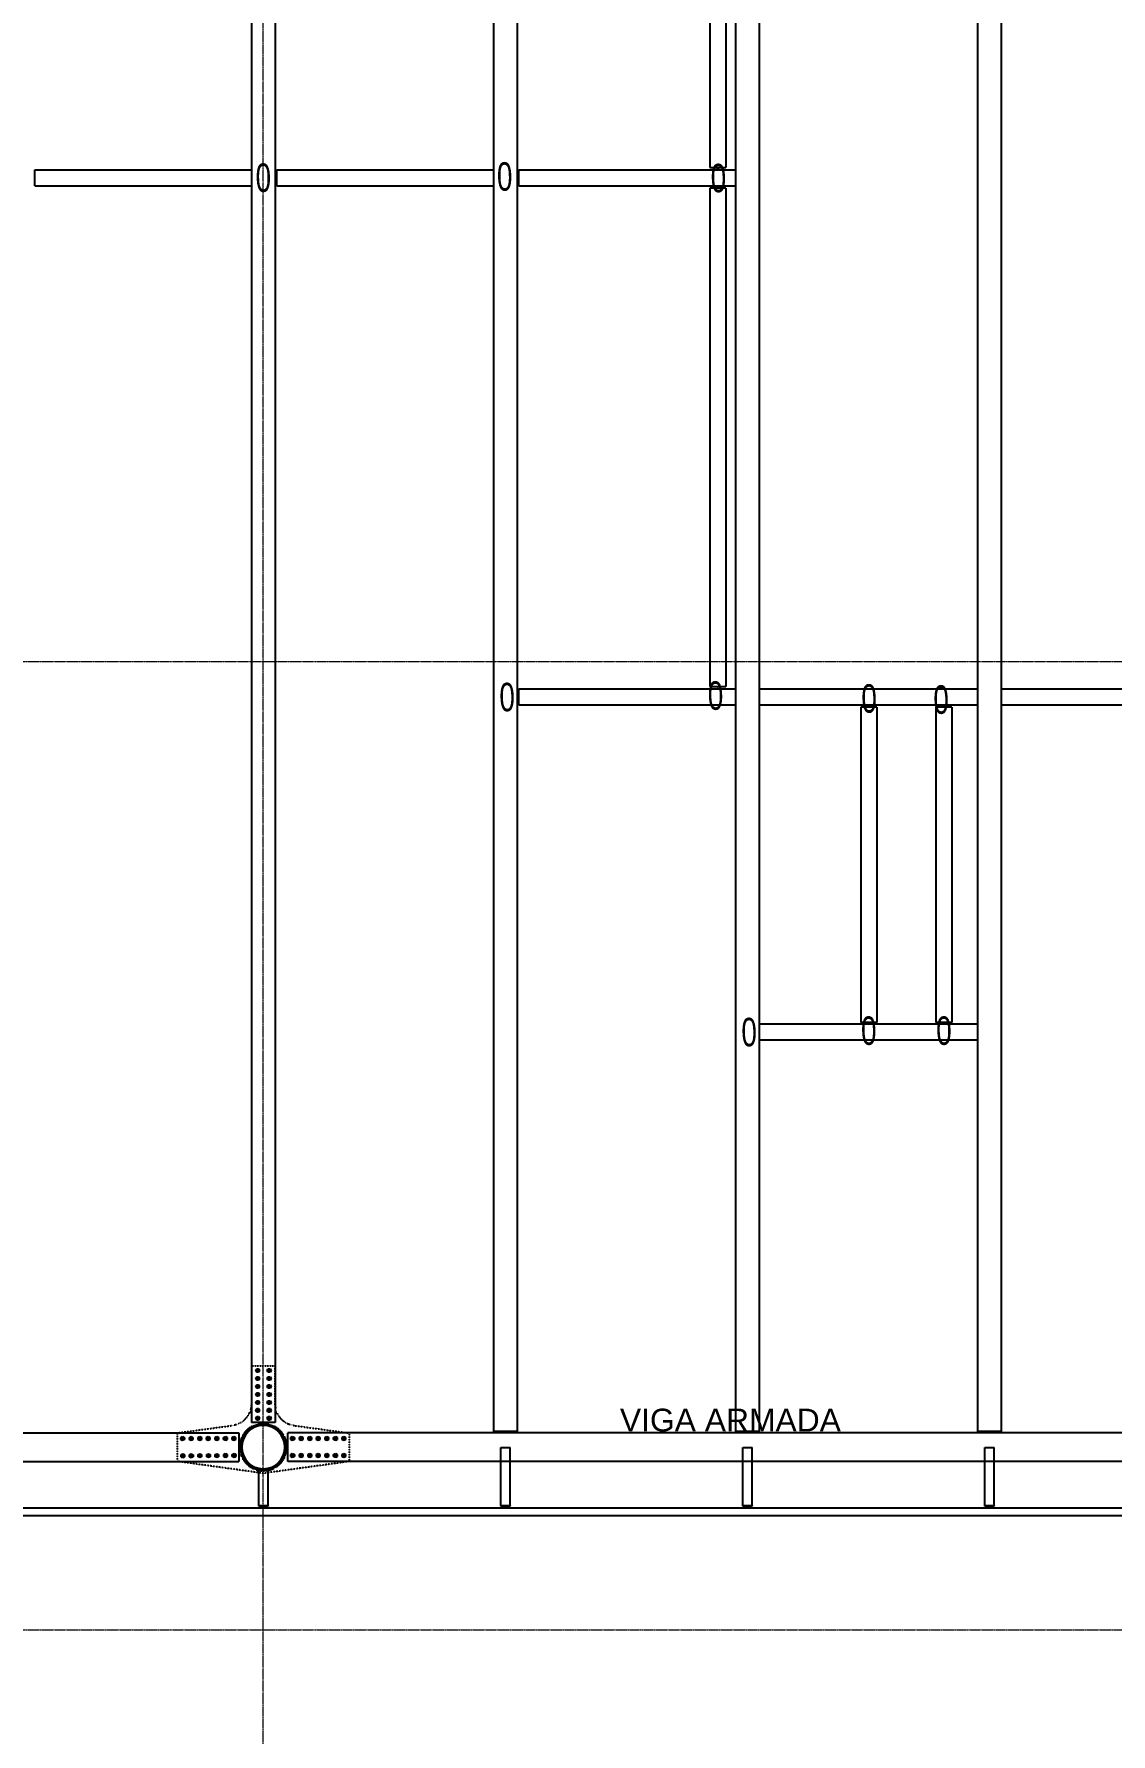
# Model space of a CAD drawing. Header units: millimetres. Extents: x -999 to 93225, y -17477 to 29086.
# Drawn here: x 10879 to 20336, y -766 to 14160 of the extents above; entities that cross this region are included whole.
import ezdxf
from ezdxf.enums import TextEntityAlignment as Align

# ---------------------------------------------------------------- set-up
doc = ezdxf.new("R2010")
doc.units = ezdxf.units.MM
doc.header["$LTSCALE"] = 0.4
doc.linetypes.add('DXK_LINE_DOT2', pattern=[3.9198, 1.9599, -1.9599])
doc.linetypes.add('Grid Line', pattern=[3.33375, 1.905, -0.47625, 0.47625, -0.47625])
doc.layers.get('0').update_dxf_attribs({"color": 255})
for name, color, linetype, lineweight in [('0-3', 250, 'Continuous', 5), ('E_COLUMNAS-1', 1, 'Continuous', 25), ('E_COLUMNAS-3', 1, 'Continuous', 35), ('E_EJES-1', 8, 'Grid Line', 9), ('E_TEXTO', 3, 'Continuous', 9), ('E_VIGAS-1', 254, 'Continuous', 25), ('E_VIGAS-2', 8, 'Continuous', 25), ('S-COLS-HDLN-1', 52, 'Continuous', 9)]:
    doc.layers.add(name, color=color, linetype=linetype, lineweight=lineweight)
doc.styles.add('CX', font='ARIALUNI.ttf', dxfattribs={"width": 0.8, "height": 300})
doc.styles.add('VERDANA', font='arial.ttf')

# ---------------------------------------------------------------- blocks, each defined once
blk = doc.blocks.new('EST_SFM_VIGA-METALICA-SECCION-C - EST_SFM_VIGA-METALICA-UPN160-1509776-_10_00m_N_E_-NIVEL-3 DOC')
at = {"layer": 'E_VIGAS-1'}
for p, q in [((44.822, 0.047), (-44.831, 0.047)), ((-44.831, -0.018), (44.822, -0.018))]:
    blk.add_line(p, q, dxfattribs=at)
blk = doc.blocks.new('DCTIB_CNI_EST_MOD-1A-FAC_0001_rvt-2-_10_00m_N_E_-NIVEL-3 DOC')
at = {"layer": 'E_VIGAS-1'}
for p, q in [((-72.078, 142.261), (-71.996, 142.261)), ((-72.078, 141.749), (-72.078, 142.261)), ((-71.996, 141.749), (-71.996, 142.261)), ((-69.953, 142.261), (-69.871, 142.261)), ((-69.953, 141.749), (-69.953, 142.261)), ((-69.871, 141.749), (-69.871, 142.261)), ((-67.828, 142.261), (-67.746, 142.261)), ((-67.828, 141.749), (-67.828, 142.261)), ((-67.746, 141.749), (-67.746, 142.261)), ((-74.203, 142.063), (-74.121, 142.063)), ((-74.203, 141.749), (-74.203, 142.063)), ((-74.121, 141.749), (-74.121, 142.063)), ((-74.121, 141.749), (-74.203, 141.749)), ((-74.203, 141.748), (-74.203, 141.749)), ((-74.203, 141.749), (-74.121, 141.749)), ((-74.175, 141.748), (-74.203, 141.748)), ((-74.164, 141.743), (-74.164, 141.748)), ((-74.164, 141.729), (-74.164, 141.743)), ((-74.159, 141.748), (-74.159, 141.743)), ((-74.159, 141.743), (-74.159, 141.729)), ((-74.121, 141.748), (-74.149, 141.748)), ((-74.121, 141.749), (-74.121, 141.748)), ((-71.996, 141.749), (-72.078, 141.749)), ((-72.078, 141.748), (-72.078, 141.749)), ((-72.078, 141.749), (-71.996, 141.749)), ((-72.05, 141.748), (-72.078, 141.748)), ((-72.039, 141.743), (-72.039, 141.748)), ((-72.039, 141.729), (-72.039, 141.743)), ((-72.034, 141.748), (-72.034, 141.743)), ((-72.034, 141.743), (-72.034, 141.729)), ((-71.996, 141.748), (-72.024, 141.748)), ((-71.996, 141.749), (-71.996, 141.748)), ((-69.871, 141.749), (-69.953, 141.749)), ((-69.953, 141.748), (-69.953, 141.749)), ((-69.953, 141.749), (-69.871, 141.749)), ((-69.925, 141.748), (-69.953, 141.748)), ((-69.914, 141.743), (-69.914, 141.748)), ((-69.914, 141.729), (-69.914, 141.743)), ((-69.909, 141.748), (-69.909, 141.743)), ((-69.909, 141.743), (-69.909, 141.729)), ((-69.871, 141.748), (-69.899, 141.748)), ((-69.871, 141.749), (-69.871, 141.748)), ((-67.746, 141.749), (-67.828, 141.749)), ((-67.828, 141.748), (-67.828, 141.749)), ((-67.828, 141.749), (-67.746, 141.749)), ((-67.8, 141.748), (-67.828, 141.748)), ((-67.789, 141.743), (-67.789, 141.748)), ((-67.789, 141.729), (-67.789, 141.743)), ((-67.784, 141.748), (-67.784, 141.743)), ((-67.784, 141.743), (-67.784, 141.729)), ((-67.746, 141.748), (-67.774, 141.748)), ((-67.746, 141.749), (-67.746, 141.748))]:
    blk.add_line(p, q, dxfattribs=at)
for points, knots in [([(-74.175, 141.748), (-74.174, 141.748), (-74.173, 141.748), (-74.17, 141.748), (-74.168, 141.747), (-74.166, 141.747), (-74.165, 141.745), (-74.164, 141.744), (-74.164, 141.743)], [0, 0, 0, 0, 0.142857, 0.285714, 0.428571, 0.571429, 0.785714, 1, 1, 1, 1]), ([(-74.164, 141.743), (-74.164, 141.744), (-74.165, 141.746), (-74.166, 141.747), (-74.168, 141.747), (-74.169, 141.748), (-74.17, 141.748), (-74.172, 141.748), (-74.174, 141.748), (-74.175, 141.748)], [0, 0, 0, 0, 0.285714, 0.428571, 0.571429, 0.678571, 0.732143, 0.785714, 1, 1, 1, 1]), ([(-74.149, 141.748), (-74.15, 141.748), (-74.151, 141.748), (-74.154, 141.748), (-74.156, 141.747), (-74.158, 141.747), (-74.159, 141.745), (-74.159, 141.744), (-74.159, 141.743)], [0, 0, 0, 0, 0.142857, 0.285714, 0.428571, 0.571429, 0.785714, 1, 1, 1, 1]), ([(-74.159, 141.743), (-74.159, 141.744), (-74.159, 141.746), (-74.157, 141.747), (-74.156, 141.747), (-74.154, 141.748), (-74.153, 141.748), (-74.152, 141.748), (-74.15, 141.748), (-74.149, 141.748)], [0, 0, 0, 0, 0.285714, 0.428571, 0.571429, 0.678571, 0.732143, 0.785714, 1, 1, 1, 1]), ([(-72.05, 141.748), (-72.049, 141.748), (-72.048, 141.748), (-72.045, 141.748), (-72.043, 141.747), (-72.041, 141.747), (-72.04, 141.745), (-72.039, 141.744), (-72.039, 141.743)], [0, 0, 0, 0, 0.142857, 0.285714, 0.428571, 0.571429, 0.785714, 1, 1, 1, 1]), ([(-72.039, 141.743), (-72.039, 141.744), (-72.04, 141.746), (-72.041, 141.747), (-72.043, 141.747), (-72.044, 141.748), (-72.045, 141.748), (-72.047, 141.748), (-72.049, 141.748), (-72.05, 141.748)], [0, 0, 0, 0, 0.285714, 0.428571, 0.571429, 0.678571, 0.732143, 0.785714, 1, 1, 1, 1]), ([(-72.024, 141.748), (-72.025, 141.748), (-72.026, 141.748), (-72.029, 141.748), (-72.031, 141.747), (-72.033, 141.747), (-72.034, 141.745), (-72.034, 141.744), (-72.034, 141.743)], [0, 0, 0, 0, 0.142857, 0.285714, 0.428571, 0.571429, 0.785714, 1, 1, 1, 1]), ([(-72.034, 141.743), (-72.034, 141.744), (-72.034, 141.746), (-72.032, 141.747), (-72.031, 141.747), (-72.029, 141.748), (-72.028, 141.748), (-72.027, 141.748), (-72.025, 141.748), (-72.024, 141.748)], [0, 0, 0, 0, 0.285714, 0.428571, 0.571429, 0.678571, 0.732143, 0.785714, 1, 1, 1, 1]), ([(-69.925, 141.748), (-69.924, 141.748), (-69.923, 141.748), (-69.92, 141.748), (-69.918, 141.747), (-69.916, 141.747), (-69.915, 141.745), (-69.914, 141.744), (-69.914, 141.743)], [0, 0, 0, 0, 0.142857, 0.285714, 0.428571, 0.571429, 0.785714, 1, 1, 1, 1]), ([(-69.914, 141.743), (-69.914, 141.744), (-69.915, 141.746), (-69.916, 141.747), (-69.918, 141.747), (-69.919, 141.748), (-69.92, 141.748), (-69.922, 141.748), (-69.924, 141.748), (-69.925, 141.748)], [0, 0, 0, 0, 0.285714, 0.428571, 0.571429, 0.678571, 0.732143, 0.785714, 1, 1, 1, 1]), ([(-69.899, 141.748), (-69.9, 141.748), (-69.901, 141.748), (-69.904, 141.748), (-69.906, 141.747), (-69.908, 141.747), (-69.909, 141.745), (-69.909, 141.744), (-69.909, 141.743)], [0, 0, 0, 0, 0.142857, 0.285714, 0.428571, 0.571429, 0.785714, 1, 1, 1, 1]), ([(-69.909, 141.743), (-69.909, 141.744), (-69.909, 141.746), (-69.907, 141.747), (-69.906, 141.747), (-69.904, 141.748), (-69.903, 141.748), (-69.902, 141.748), (-69.9, 141.748), (-69.899, 141.748)], [0, 0, 0, 0, 0.285714, 0.428571, 0.571429, 0.678571, 0.732143, 0.785714, 1, 1, 1, 1]), ([(-67.8, 141.748), (-67.799, 141.748), (-67.798, 141.748), (-67.795, 141.748), (-67.793, 141.747), (-67.791, 141.747), (-67.79, 141.745), (-67.789, 141.744), (-67.789, 141.743)], [0, 0, 0, 0, 0.142857, 0.285714, 0.428571, 0.571429, 0.785714, 1, 1, 1, 1]), ([(-67.789, 141.743), (-67.789, 141.744), (-67.79, 141.746), (-67.791, 141.747), (-67.793, 141.747), (-67.794, 141.748), (-67.795, 141.748), (-67.797, 141.748), (-67.799, 141.748), (-67.8, 141.748)], [0, 0, 0, 0, 0.285714, 0.428571, 0.571429, 0.678571, 0.732143, 0.785714, 1, 1, 1, 1]), ([(-67.774, 141.748), (-67.775, 141.748), (-67.776, 141.748), (-67.779, 141.748), (-67.781, 141.747), (-67.783, 141.747), (-67.784, 141.745), (-67.784, 141.744), (-67.784, 141.743)], [0, 0, 0, 0, 0.142857, 0.285714, 0.428571, 0.571429, 0.785714, 1, 1, 1, 1]), ([(-67.784, 141.743), (-67.784, 141.744), (-67.784, 141.746), (-67.782, 141.747), (-67.781, 141.747), (-67.779, 141.748), (-67.778, 141.748), (-67.777, 141.748), (-67.775, 141.748), (-67.774, 141.748)], [0, 0, 0, 0, 0.285714, 0.428571, 0.571429, 0.678571, 0.732143, 0.785714, 1, 1, 1, 1])]:
    blk.add_open_spline(points, degree=3, knots=knots, dxfattribs=at)
blk.add_blockref('EST_SFM_VIGA-METALICA-SECCION-C - EST_SFM_VIGA-METALICA-UPN160-1509776-_10_00m_N_E_-NIVEL-3 DOC', (-41.042, 141.682), dxfattribs=at)
blk = doc.blocks.new('EST_SFM_VIGA-METALICA-SECCION-H - EST_SFM_VIGA-METALICA_ARMADA250x830x25x10-2649218-_10_00m_N_E_-NIVEL-3 DOC')
at = {"layer": 'E_VIGAS-2'}
for p, q in [((-4.034, -0.125), (-4.034, 0.125)), ((-4.034, 0.125), (4.034, 0.125)), ((4.034, 0.125), (4.034, -0.125)), ((-4.034, -0.125), (4.034, -0.125))]:
    blk.add_line(p, q, dxfattribs=at)
blk = doc.blocks.new('EST_SCM_COLUMNA-METALICA-SECCION-CIRCULAR - EST_SCM_COLUMNA-TUBULAR-CIRCULAR_PTEØ_16__e_12_7mm-V40-_10_00m_N_E_-NIVEL-3 DOC')
at = {"layer": 'S-COLS-HDLN-1'}
h = blk.add_hatch(dxfattribs=at)
h.set_pattern_fill('FP_8', color=256, style=0, pattern_type=2)
h.set_pattern_definition([(45, (-142.266, -74.162), (-0.15909903, 0.15909903), [])])
h.paths.add_polyline_path([(-0.203, 0), (-0.197, -0.049), (-0.18, -0.094), (-0.152, -0.135), (-0.115, -0.167), (-0.072, -0.19), (-0.02, -0.202), (0.024, -0.202), (0.072, -0.19), (0.115, -0.167), (0.152, -0.135), (0.182, -0.089), (0.198, -0.046), (0.202, 0.006), (0.197, 0.049), (0.18, 0.094), (0.152, 0.135), (0.115, 0.167), (0.068, 0.191), (0.02, 0.202), (-0.024, 0.202), (-0.072, 0.19), (-0.115, 0.167), (-0.152, 0.135), (-0.182, 0.089), (-0.198, 0.046), (-0.203, 0)])
h.paths.add_polyline_path([(-0.19, 0), (-0.184, 0.049), (-0.165, 0.094), (-0.143, 0.126), (-0.108, 0.157), (-0.068, 0.178), (-0.02, 0.189), (0.024, 0.189), (0.072, 0.176), (0.108, 0.157), (0.143, 0.126), (0.169, 0.089), (0.185, 0.046), (0.19, -0.006), (0.185, -0.046), (0.169, -0.089), (0.143, -0.126), (0.108, -0.157), (0.068, -0.178), (0.02, -0.189), (-0.024, -0.189), (-0.068, -0.178), (-0.108, -0.157), (-0.143, -0.126), (-0.169, -0.089), (-0.185, -0.046)])
at = {"layer": 'E_COLUMNAS-1'}
for radius, start, end in [(0.203, 360, 180), (0.19, 0, 180), (0.203, 180, 360), (0.19, 180, 0)]:
    blk.add_arc((0, 0), radius, start, end, dxfattribs=at)
blk = doc.blocks.new('Bolt-72574620-1856 - 1471')
at = {"color": 253, "linetype": 'Continuous'}
for p, q in [((21466, 7867), (21481, 7876)), ((21466, 7850), (21466, 7867)), ((21481, 7841), (21466, 7850)), ((21481, 7876), (21496, 7867)), ((21496, 7850), (21481, 7841)), ((21496, 7867), (21496, 7850)), ((21541, 7867), (21556, 7876)), ((21541, 7850), (21541, 7867)), ((21556, 7841), (21541, 7850)), ((21556, 7876), (21571, 7867)), ((21571, 7850), (21556, 7841)), ((21571, 7867), (21571, 7850)), ((21616, 7867), (21631, 7876)), ((21616, 7850), (21616, 7867)), ((21631, 7841), (21616, 7850)), ((21631, 7876), (21646, 7867)), ((21646, 7850), (21631, 7841)), ((21646, 7867), (21646, 7850)), ((21691, 7867), (21706, 7876)), ((21691, 7850), (21691, 7867)), ((21706, 7841), (21691, 7850)), ((21706, 7876), (21721, 7867)), ((21721, 7850), (21706, 7841)), ((21721, 7867), (21721, 7850)), ((21766, 7867), (21781, 7876)), ((21766, 7850), (21766, 7867)), ((21781, 7841), (21766, 7850)), ((21781, 7876), (21796, 7867)), ((21796, 7850), (21781, 7841)), ((21796, 7867), (21796, 7850)), ((21841, 7867), (21856, 7876)), ((21841, 7850), (21841, 7867)), ((21856, 7841), (21841, 7850)), ((21856, 7876), (21871, 7867)), ((21871, 7850), (21856, 7841)), ((21871, 7867), (21871, 7850)), ((21916, 7867), (21931, 7876)), ((21916, 7850), (21916, 7867)), ((21931, 7841), (21916, 7850)), ((21931, 7876), (21946, 7867)), ((21946, 7850), (21931, 7841)), ((21946, 7867), (21946, 7850)), ((21466, 7717), (21481, 7726)), ((21466, 7700), (21466, 7717)), ((21481, 7691), (21466, 7700)), ((21481, 7726), (21496, 7717)), ((21496, 7700), (21481, 7691)), ((21496, 7717), (21496, 7700)), ((21541, 7717), (21556, 7726)), ((21541, 7700), (21541, 7717)), ((21556, 7691), (21541, 7700)), ((21556, 7726), (21571, 7717)), ((21571, 7700), (21556, 7691)), ((21571, 7717), (21571, 7700)), ((21616, 7717), (21631, 7726)), ((21616, 7700), (21616, 7717)), ((21631, 7691), (21616, 7700)), ((21631, 7726), (21646, 7717)), ((21646, 7700), (21631, 7691)), ((21646, 7717), (21646, 7700)), ((21691, 7717), (21706, 7726)), ((21691, 7700), (21691, 7717)), ((21706, 7691), (21691, 7700)), ((21706, 7726), (21721, 7717)), ((21721, 7700), (21706, 7691)), ((21721, 7717), (21721, 7700)), ((21766, 7717), (21781, 7726)), ((21766, 7700), (21766, 7717)), ((21781, 7691), (21766, 7700)), ((21781, 7726), (21796, 7717)), ((21796, 7700), (21781, 7691)), ((21796, 7717), (21796, 7700)), ((21841, 7717), (21856, 7726)), ((21841, 7700), (21841, 7717)), ((21856, 7691), (21841, 7700)), ((21856, 7726), (21871, 7717)), ((21871, 7700), (21856, 7691)), ((21871, 7717), (21871, 7700)), ((21916, 7717), (21931, 7726)), ((21916, 7700), (21916, 7717)), ((21931, 7691), (21916, 7700)), ((21931, 7726), (21946, 7717)), ((21946, 7700), (21931, 7691)), ((21946, 7717), (21946, 7700))]:
    blk.add_line(p, q, dxfattribs=at)
for centre, radius, start, end in [((21481, 7858), 11.5, 18, 198), ((21481, 7858), 11.5, 198, 18), ((21481, 7858), 10, 90, 270), ((21481, 7858), 10, 270, 90), ((21556, 7858), 11.5, 18, 198), ((21556, 7858), 11.5, 198, 18), ((21556, 7858), 10, 90, 270), ((21556, 7858), 10, 270, 90), ((21631, 7858), 11.5, 18, 198), ((21631, 7858), 11.5, 198, 18), ((21631, 7858), 10, 90, 270), ((21631, 7858), 10, 270, 90), ((21706, 7858), 11.5, 18, 198), ((21706, 7858), 11.5, 198, 18), ((21706, 7858), 10, 90, 270), ((21706, 7858), 10, 270, 90), ((21781, 7858), 11.5, 18, 198), ((21781, 7858), 11.5, 198, 18), ((21781, 7858), 10, 90, 270), ((21781, 7858), 10, 270, 90), ((21856, 7858), 11.5, 18, 198), ((21856, 7858), 11.5, 198, 18), ((21856, 7858), 10, 90, 270), ((21856, 7858), 10, 270, 90), ((21931, 7858), 11.5, 18, 198), ((21931, 7858), 11.5, 198, 18), ((21931, 7858), 10, 90, 270), ((21931, 7858), 10, 270, 90), ((21481, 7708), 11.5, 18, 198), ((21481, 7708), 11.5, 198, 18), ((21481, 7708), 10, 90, 270), ((21481, 7708), 10, 270, 90), ((21556, 7708), 11.5, 18, 198), ((21556, 7708), 11.5, 198, 18), ((21556, 7708), 10, 90, 270), ((21556, 7708), 10, 270, 90), ((21631, 7708), 11.5, 18, 198), ((21631, 7708), 11.5, 198, 18), ((21631, 7708), 10, 90, 270), ((21631, 7708), 10, 270, 90), ((21706, 7708), 11.5, 18, 198), ((21706, 7708), 11.5, 198, 18), ((21706, 7708), 10, 90, 270), ((21706, 7708), 10, 270, 90), ((21781, 7708), 11.5, 18, 198), ((21781, 7708), 11.5, 198, 18), ((21781, 7708), 10, 90, 270), ((21781, 7708), 10, 270, 90), ((21856, 7708), 11.5, 18, 198), ((21856, 7708), 11.5, 198, 18), ((21856, 7708), 10, 90, 270), ((21856, 7708), 10, 270, 90), ((21931, 7708), 11.5, 18, 198), ((21931, 7708), 11.5, 198, 18), ((21931, 7708), 10, 90, 270), ((21931, 7708), 10, 270, 90)]:
    blk.add_arc(centre, radius, start, end, dxfattribs=at)
blk = doc.blocks.new('Part-72574620-1855 - 1471')
at = {"color": 253, "linetype": 'DXK_LINE_DOT2'}
for p, q in [((21123, 8171), (21123, 8496)), ((21123, 8496), (21323, 8496)), ((21323, 8496), (21323, 8170)), ((21115, 8114), (21123, 8171)), ((21323, 8170), (21332, 8114)), ((20470, 7908), (20950, 7973)), ((20950, 7973), (21005, 7988)), ((21441, 7988), (21496, 7972)), ((21496, 7972), (21976, 7907)), ((20470, 7658), (20470, 7908)), ((21976, 7907), (21976, 7657)), ((21224, 7553), (20470, 7658)), ((21976, 7657), (21224, 7553))]:
    blk.add_line(p, q, dxfattribs=at)
for centre, radius, start, end in [((20923, 8171), 200, 294.1241, 343.531), ((21523, 8170), 200, 196.4555, 245.8218), ((21223, 7783), 208, 80, 260), ((21223, 7783), 208, 260, 80)]:
    blk.add_arc(centre, radius, start, end, dxfattribs=at)
blk = doc.blocks.new('Bolt-72574620-1857 - 1471')
at = {"color": 253, "linetype": 'Continuous'}
for p, q in [((20500, 7866), (20515, 7875)), ((20500, 7849), (20500, 7866)), ((20515, 7840), (20500, 7849)), ((20515, 7875), (20530, 7866)), ((20530, 7849), (20515, 7840)), ((20530, 7866), (20530, 7849)), ((20575, 7866), (20590, 7875)), ((20575, 7849), (20575, 7866)), ((20590, 7840), (20575, 7849)), ((20590, 7875), (20605, 7866)), ((20605, 7849), (20590, 7840)), ((20605, 7866), (20605, 7849)), ((20650, 7867), (20665, 7875)), ((20650, 7849), (20650, 7867)), ((20665, 7841), (20650, 7849)), ((20665, 7875), (20680, 7867)), ((20680, 7849), (20665, 7841)), ((20680, 7867), (20680, 7849)), ((20725, 7867), (20740, 7875)), ((20725, 7849), (20725, 7867)), ((20740, 7841), (20725, 7849)), ((20740, 7875), (20755, 7867)), ((20755, 7849), (20740, 7841)), ((20755, 7867), (20755, 7849)), ((20800, 7867), (20815, 7875)), ((20800, 7849), (20800, 7867)), ((20815, 7841), (20800, 7849)), ((20815, 7875), (20830, 7867)), ((20830, 7849), (20815, 7841)), ((20830, 7867), (20830, 7849)), ((20875, 7867), (20890, 7876)), ((20875, 7850), (20875, 7867)), ((20890, 7841), (20875, 7850)), ((20890, 7876), (20905, 7867)), ((20905, 7850), (20890, 7841)), ((20905, 7867), (20905, 7850)), ((20950, 7867), (20965, 7876)), ((20950, 7850), (20950, 7867)), ((20965, 7841), (20950, 7850)), ((20965, 7876), (20980, 7867)), ((20980, 7850), (20965, 7841)), ((20980, 7867), (20980, 7850)), ((20501, 7716), (20516, 7725)), ((20501, 7699), (20501, 7716)), ((20516, 7690), (20501, 7699)), ((20516, 7725), (20531, 7716)), ((20531, 7699), (20516, 7690)), ((20531, 7716), (20531, 7699)), ((20576, 7716), (20591, 7725)), ((20576, 7699), (20576, 7716)), ((20591, 7690), (20576, 7699)), ((20591, 7725), (20606, 7716)), ((20606, 7699), (20591, 7690)), ((20606, 7716), (20606, 7699)), ((20651, 7717), (20666, 7725)), ((20651, 7699), (20651, 7717)), ((20666, 7691), (20651, 7699)), ((20666, 7725), (20681, 7717)), ((20681, 7699), (20666, 7691)), ((20681, 7717), (20681, 7699)), ((20726, 7717), (20741, 7725)), ((20726, 7699), (20726, 7717)), ((20741, 7691), (20726, 7699)), ((20741, 7725), (20756, 7717)), ((20756, 7699), (20741, 7691)), ((20756, 7717), (20756, 7699)), ((20801, 7717), (20816, 7725)), ((20801, 7699), (20801, 7717)), ((20816, 7691), (20801, 7699)), ((20816, 7725), (20831, 7717)), ((20831, 7699), (20816, 7691)), ((20831, 7717), (20831, 7699)), ((20876, 7717), (20891, 7726)), ((20876, 7700), (20876, 7717)), ((20891, 7691), (20876, 7700)), ((20891, 7726), (20906, 7717)), ((20906, 7700), (20891, 7691)), ((20906, 7717), (20906, 7700)), ((20951, 7717), (20966, 7726)), ((20951, 7700), (20951, 7717)), ((20966, 7691), (20951, 7700)), ((20966, 7726), (20981, 7717)), ((20981, 7700), (20966, 7691)), ((20981, 7717), (20981, 7700))]:
    blk.add_line(p, q, dxfattribs=at)
for centre, radius, start, end in [((20515, 7858), 11.5, 18.0825, 198.0825), ((20515, 7858), 11.5, 198.0825, 18.0825), ((20515, 7858), 10, 90.0825, 270.0825), ((20515, 7858), 10, 270.0825, 90.0825), ((20590, 7858), 11.5, 18.0825, 198.0825), ((20590, 7858), 11.5, 198.0825, 18.0825), ((20590, 7858), 10, 90.0825, 270.0825), ((20590, 7858), 10, 270.0825, 90.0825), ((20665, 7858), 11.5, 18.0825, 198.0825), ((20665, 7858), 11.5, 198.0825, 18.0825), ((20665, 7858), 10, 90.0825, 270.0825), ((20665, 7858), 10, 270.0825, 90.0825), ((20740, 7858), 11.5, 18.0825, 198.0825), ((20740, 7858), 11.5, 198.0825, 18.0825), ((20740, 7858), 10, 90.0825, 270.0825), ((20740, 7858), 10, 270.0825, 90.0825), ((20815, 7858), 11.5, 18.0825, 198.0825), ((20815, 7858), 11.5, 198.0825, 18.0825), ((20815, 7858), 10, 90.0825, 270.0825), ((20815, 7858), 10, 270.0825, 90.0825), ((20890, 7858), 11.5, 18.0825, 198.0825), ((20890, 7858), 11.5, 198.0825, 18.0825), ((20890, 7858), 10, 90.0825, 270.0825), ((20890, 7858), 10, 270.0825, 90.0825), ((20965, 7858), 11.5, 18.0825, 198.0825), ((20965, 7858), 11.5, 198.0825, 18.0825), ((20965, 7858), 10, 90.0825, 270.0825), ((20965, 7858), 10, 270.0825, 90.0825), ((20516, 7708), 11.5, 18.0825, 198.0825), ((20516, 7708), 11.5, 198.0825, 18.0825), ((20516, 7708), 10, 90.0825, 270.0825), ((20516, 7708), 10, 270.0825, 90.0825), ((20591, 7708), 11.5, 18.0825, 198.0825), ((20591, 7708), 11.5, 198.0825, 18.0825), ((20591, 7708), 10, 90.0825, 270.0825), ((20591, 7708), 10, 270.0825, 90.0825), ((20666, 7708), 11.5, 18.0825, 198.0825), ((20666, 7708), 11.5, 198.0825, 18.0825), ((20666, 7708), 10, 90.0825, 270.0825), ((20666, 7708), 10, 270.0825, 90.0825), ((20741, 7708), 11.5, 18.0825, 198.0825), ((20741, 7708), 11.5, 198.0825, 18.0825), ((20741, 7708), 10, 90.0825, 270.0825), ((20741, 7708), 10, 270.0825, 90.0825), ((20816, 7708), 11.5, 18.0825, 198.0825), ((20816, 7708), 11.5, 198.0825, 18.0825), ((20816, 7708), 10, 90.0825, 270.0825), ((20816, 7708), 10, 270.0825, 90.0825), ((20891, 7708), 11.5, 18.0825, 198.0825), ((20891, 7708), 11.5, 198.0825, 18.0825), ((20891, 7708), 10, 90.0825, 270.0825), ((20891, 7708), 10, 270.0825, 90.0825), ((20966, 7708), 11.5, 18.0825, 198.0825), ((20966, 7708), 11.5, 198.0825, 18.0825), ((20966, 7708), 10, 90.0825, 270.0825), ((20966, 7708), 10, 270.0825, 90.0825)]:
    blk.add_arc(centre, radius, start, end, dxfattribs=at)
blk = doc.blocks.new('Bolt-72574620-3450 - 1471')
at = {"color": 253, "linetype": 'Continuous'}
for p, q in [((21156, 8456), (21165, 8471)), ((21165, 8441), (21156, 8456)), ((21156, 8386), (21165, 8401)), ((21165, 8371), (21156, 8386)), ((21165, 8471), (21182, 8471)), ((21182, 8441), (21165, 8441)), ((21165, 8401), (21182, 8401)), ((21182, 8371), (21165, 8371)), ((21182, 8471), (21191, 8456)), ((21191, 8456), (21182, 8441)), ((21182, 8401), (21191, 8386)), ((21191, 8386), (21182, 8371)), ((21256, 8456), (21265, 8471)), ((21265, 8441), (21256, 8456)), ((21256, 8386), (21265, 8401)), ((21265, 8371), (21256, 8386)), ((21265, 8471), (21282, 8471)), ((21282, 8441), (21265, 8441)), ((21265, 8401), (21282, 8401)), ((21282, 8371), (21265, 8371)), ((21282, 8471), (21291, 8456)), ((21291, 8456), (21282, 8441)), ((21282, 8401), (21291, 8386)), ((21291, 8386), (21282, 8371)), ((21156, 8316), (21165, 8331)), ((21165, 8301), (21156, 8316)), ((21156, 8246), (21165, 8261)), ((21165, 8231), (21156, 8246)), ((21165, 8331), (21182, 8331)), ((21182, 8301), (21165, 8301)), ((21165, 8261), (21182, 8261)), ((21182, 8231), (21165, 8231)), ((21182, 8331), (21191, 8316)), ((21191, 8316), (21182, 8301)), ((21182, 8261), (21191, 8246)), ((21191, 8246), (21182, 8231)), ((21256, 8316), (21265, 8331)), ((21265, 8301), (21256, 8316)), ((21256, 8246), (21265, 8261)), ((21265, 8231), (21256, 8246)), ((21265, 8331), (21282, 8331)), ((21282, 8301), (21265, 8301)), ((21265, 8261), (21282, 8261)), ((21282, 8231), (21265, 8231)), ((21282, 8331), (21291, 8316)), ((21291, 8316), (21282, 8301)), ((21282, 8261), (21291, 8246)), ((21291, 8246), (21282, 8231)), ((21156, 8176), (21165, 8191)), ((21165, 8161), (21156, 8176)), ((21156, 8106), (21165, 8121)), ((21165, 8091), (21156, 8106)), ((21165, 8191), (21182, 8191)), ((21182, 8161), (21165, 8161)), ((21165, 8121), (21182, 8121)), ((21182, 8091), (21165, 8091)), ((21182, 8191), (21191, 8176)), ((21191, 8176), (21182, 8161)), ((21182, 8121), (21191, 8106)), ((21191, 8106), (21182, 8091)), ((21256, 8176), (21265, 8191)), ((21265, 8161), (21256, 8176)), ((21256, 8106), (21265, 8121)), ((21265, 8091), (21256, 8106)), ((21265, 8191), (21282, 8191)), ((21282, 8161), (21265, 8161)), ((21265, 8121), (21282, 8121)), ((21282, 8091), (21265, 8091)), ((21282, 8191), (21291, 8176)), ((21291, 8176), (21282, 8161)), ((21282, 8121), (21291, 8106)), ((21291, 8106), (21282, 8091)), ((21156, 8036), (21165, 8051)), ((21165, 8021), (21156, 8036)), ((21165, 8051), (21182, 8051)), ((21182, 8021), (21165, 8021)), ((21182, 8051), (21191, 8036)), ((21191, 8036), (21182, 8021)), ((21256, 8036), (21265, 8051)), ((21265, 8021), (21256, 8036)), ((21265, 8051), (21282, 8051)), ((21282, 8021), (21265, 8021)), ((21282, 8051), (21291, 8036)), ((21291, 8036), (21282, 8021))]:
    blk.add_line(p, q, dxfattribs=at)
for centre, radius, start, end in [((21173, 8456), 11.5, 108, 288), ((21173, 8386), 11.5, 108, 288), ((21173, 8456), 10, 0, 180), ((21173, 8456), 10, 180, 0), ((21173, 8386), 10, 0, 180), ((21173, 8386), 10, 180, 0), ((21173, 8456), 11.5, 288, 108), ((21173, 8386), 11.5, 288, 108), ((21273, 8456), 11.5, 108, 288), ((21273, 8386), 11.5, 108, 288), ((21273, 8456), 10, 0, 180), ((21273, 8456), 10, 180, 0), ((21273, 8386), 10, 0, 180), ((21273, 8386), 10, 180, 0), ((21273, 8456), 11.5, 288, 108), ((21273, 8386), 11.5, 288, 108), ((21173, 8316), 11.5, 108, 288), ((21173, 8246), 11.5, 108, 288), ((21173, 8316), 10, 0, 180), ((21173, 8316), 10, 180, 0), ((21173, 8246), 10, 0, 180), ((21173, 8246), 10, 180, 0), ((21173, 8316), 11.5, 288, 108), ((21173, 8246), 11.5, 288, 108), ((21273, 8316), 11.5, 108, 288), ((21273, 8246), 11.5, 108, 288), ((21273, 8316), 10, 0, 180), ((21273, 8316), 10, 180, 0), ((21273, 8246), 10, 0, 180), ((21273, 8246), 10, 180, 0), ((21273, 8316), 11.5, 288, 108), ((21273, 8246), 11.5, 288, 108), ((21173, 8176), 11.5, 108, 288), ((21173, 8106), 11.5, 108, 288), ((21173, 8176), 10, 0, 180), ((21173, 8176), 10, 180, 0), ((21173, 8106), 10, 0, 180), ((21173, 8106), 10, 180, 0), ((21173, 8176), 11.5, 288, 108), ((21173, 8106), 11.5, 288, 108), ((21273, 8176), 11.5, 108, 288), ((21273, 8106), 11.5, 108, 288), ((21273, 8176), 10, 0, 180), ((21273, 8176), 10, 180, 0), ((21273, 8106), 10, 0, 180), ((21273, 8106), 10, 180, 0), ((21273, 8176), 11.5, 288, 108), ((21273, 8106), 11.5, 288, 108), ((21173, 8036), 11.5, 108, 288), ((21173, 8036), 10, 0, 180), ((21173, 8036), 10, 180, 0), ((21173, 8036), 11.5, 288, 108), ((21273, 8036), 11.5, 108, 288), ((21273, 8036), 10, 0, 180), ((21273, 8036), 10, 180, 0), ((21273, 8036), 11.5, 288, 108)]:
    blk.add_arc(centre, radius, start, end, dxfattribs=at)
blk = doc.blocks.new('CX')
at = {"layer": 'E_TEXTO', "color": 3, "style": 'CX', "width": 0.7}
blk.add_attdef('CX', text='', height=200, dxfattribs=at).set_placement((0, 0), align=Align.MIDDLE_CENTER)

msp = doc.modelspace()

# ---------------------------------------------------------------- linework, layer by layer
at = {"layer": 'E_EJES-1'}
for p, q in [((12892.5, -2529.9), (12892.5, 28185.7)), ((-99.3, 8649.6), (92325, 8649.6)), ((-99.3, 149.6), (92325, 149.6))]:
    msp.add_line(p, q, dxfattribs=at)
at = {"layer": 'E_VIGAS-2'}
for p, q in [((14912.5, 23908.7), (14912.5, 1890.6)), ((15122.5, 23908.7), (15122.5, 1890.6)), ((17037.5, 23908.7), (17037.5, 1890.6)), ((17247.5, 23908.7), (17247.5, 1890.6)), ((19162.5, 23908.7), (19162.5, 1890.6)), ((19372.5, 23908.7), (19372.5, 1890.6)), ((12787.5, 23830.5), (12787.5, 1968.8)), ((12997.5, 23830.5), (12997.5, 1968.8)), ((16812.5, 17365.2), (16812.5, 12987.7)), ((16952.5, 17365.2), (16952.5, 12987.7)), ((16812.5, 12987.7), (16952.5, 12987.7)), ((16879.7, 12967.7), (16879.7, 12987.7)), ((16885.2, 12987.7), (16885.2, 12967.7)), ((10885.2, 12827.7), (10885.2, 12967.7)), ((10885.2, 12967.7), (12787.5, 12967.7)), ((13010.2, 12827.7), (13010.2, 12967.7)), ((13010.2, 12967.7), (14912.5, 12967.7)), ((15135.2, 12827.7), (15135.2, 12967.7)), ((15135.2, 12967.7), (17037.5, 12967.7)), ((10885.2, 12827.7), (12787.5, 12827.7)), ((13010.2, 12827.7), (14912.5, 12827.7)), ((15135.2, 12827.7), (17037.5, 12827.7)), ((16952.5, 12807.7), (16812.5, 12807.7)), ((16812.5, 12807.7), (16812.5, 8430.2)), ((16879.7, 12807.7), (16879.7, 12827.7)), ((16885.2, 12827.7), (16885.2, 12807.7)), ((16952.5, 12807.7), (16952.5, 8430.2)), ((15135.2, 8270.2), (15135.2, 8410.2)), ((15135.2, 8410.2), (17037.5, 8410.2)), ((16812.5, 8430.2), (16952.5, 8430.2)), ((16879.7, 8422.9), (16879.7, 8430.2)), ((16885.2, 8422.9), (16879.7, 8422.9)), ((16885.2, 8430.2), (16885.2, 8422.9)), ((17247.5, 8410.2), (19162.5, 8410.2)), ((19372.5, 8410.2), (21392.5, 8410.2)), ((15135.2, 8270.2), (17037.5, 8270.2)), ((17247.5, 8270.2), (19162.5, 8270.2)), ((18278.7, 8250.2), (18138.7, 8250.2)), ((18138.7, 8250.2), (18138.7, 5481.2)), ((18206, 8257.5), (18211.5, 8257.5)), ((18206, 8250.2), (18206, 8257.5)), ((18211.5, 8257.5), (18211.5, 8250.2)), ((18278.7, 8250.2), (18278.7, 5481.2)), ((18938.7, 8250.2), (18798.7, 8250.2)), ((18798.7, 8250.2), (18798.7, 5481.2)), ((18866, 8257.5), (18871.5, 8257.5)), ((18866, 8250.2), (18866, 8257.5)), ((18871.5, 8257.5), (18871.5, 8250.2)), ((18938.7, 8250.2), (18938.7, 5481.2)), ((19372.5, 8270.2), (21392.5, 8270.2)), ((17247.5, 5468.5), (19162.5, 5468.5)), ((18278.7, 5481.2), (18138.7, 5481.2)), ((18938.7, 5481.2), (18798.7, 5481.2)), ((17247.5, 5328.5), (19162.5, 5328.5)), ((12997.5, 1968.8), (12787.5, 1968.8)), ((13108.4, 1627.9), (13108.4, 1877.9)), ((21265, 1877.9), (13108.4, 1877.9)), ((15122.5, 1890.6), (14912.5, 1890.6)), ((17247.5, 1890.6), (17037.5, 1890.6)), ((19372.5, 1890.6), (19162.5, 1890.6)), ((21258.9, 1627.9), (13108.4, 1627.9))]:
    msp.add_line(p, q, dxfattribs=at)

# ---------------------------------------------------------------- block references
at = {"xscale": 1.25, "yscale": 1.25, "zscale": 1.25, "rotation": 1}
for p in [(12892.5, 12898.3), (12892.5, 12898.3), (15011.8, 12908.8, -190), (15011.8, 12908.8, -190), (16888.6, 12895.2, -190), (16888.6, 12895.2, -190), (15033, 8338.4, -186.5), (15033, 8338.4, -186.5), (16863.4, 8351.2, -186.5), (16863.4, 8351.2, -186.5), (18211.6, 8325.7, -186.5), (18211.6, 8325.7, -186.5), (18843.9, 8316), (18843.9, 8316), (17158, 5396.8, -186.5), (17158, 5396.8, -186.5), (18208.7, 5409.5, -186.5), (18208.7, 5409.5, -186.5), (18868.8, 5409.5, -186.5), (18868.8, 5409.5, -186.5)]:
    msp.add_blockref('CX', p, dxfattribs=at).add_auto_attribs({'CX': '0'})
for name in ['Part-72574620-1855 - 1471', 'Bolt-72574620-3450 - 1471', 'Bolt-72574620-1857 - 1471', 'Bolt-72574620-1856 - 1471']:
    msp.add_blockref(name, (-8330.9, -6030.4))
at = {"layer": '0-3', "lineweight": 0, "xscale": 1000.000000003685, "yscale": 1000.000000003685, "zscale": 1000.000000003685}
msp.add_blockref('DCTIB_CNI_EST_MOD-1A-FAC_0001_rvt-2-_10_00m_N_E_-NIVEL-3 DOC', (87054.6, -140512.8), dxfattribs=at)
at = {"layer": 'E_COLUMNAS-3', "xscale": 1000.000000003685, "yscale": 1000.000000003685, "zscale": 1000.000000003685, "rotation": 89.9999999999999}
msp.add_blockref('EST_SCM_COLUMNA-METALICA-SECCION-CIRCULAR - EST_SCM_COLUMNA-TUBULAR-CIRCULAR_PTEØ_16__e_12_7mm-V40-_10_00m_N_E_-NIVEL-3 DOC', (12892.5, 1752.9), dxfattribs=at)
at = {"layer": 'E_VIGAS-2', "xscale": 1000.000000003685, "yscale": 1000.000000003685, "zscale": 1000.000000003685}
msp.add_blockref('EST_SFM_VIGA-METALICA-SECCION-H - EST_SFM_VIGA-METALICA_ARMADA250x830x25x10-2649218-_10_00m_N_E_-NIVEL-3 DOC', (8642.5, 1752.9), dxfattribs=at)

# ---------------------------------------------------------------- texts
at = {"layer": 'E_TEXTO', "style": 'VERDANA'}
msp.add_text('VIGA ARMADA', height=200, dxfattribs=at).set_placement((16993.9, 1890.3), align=Align.CENTER)

doc.saveas('drawing.dxf')
